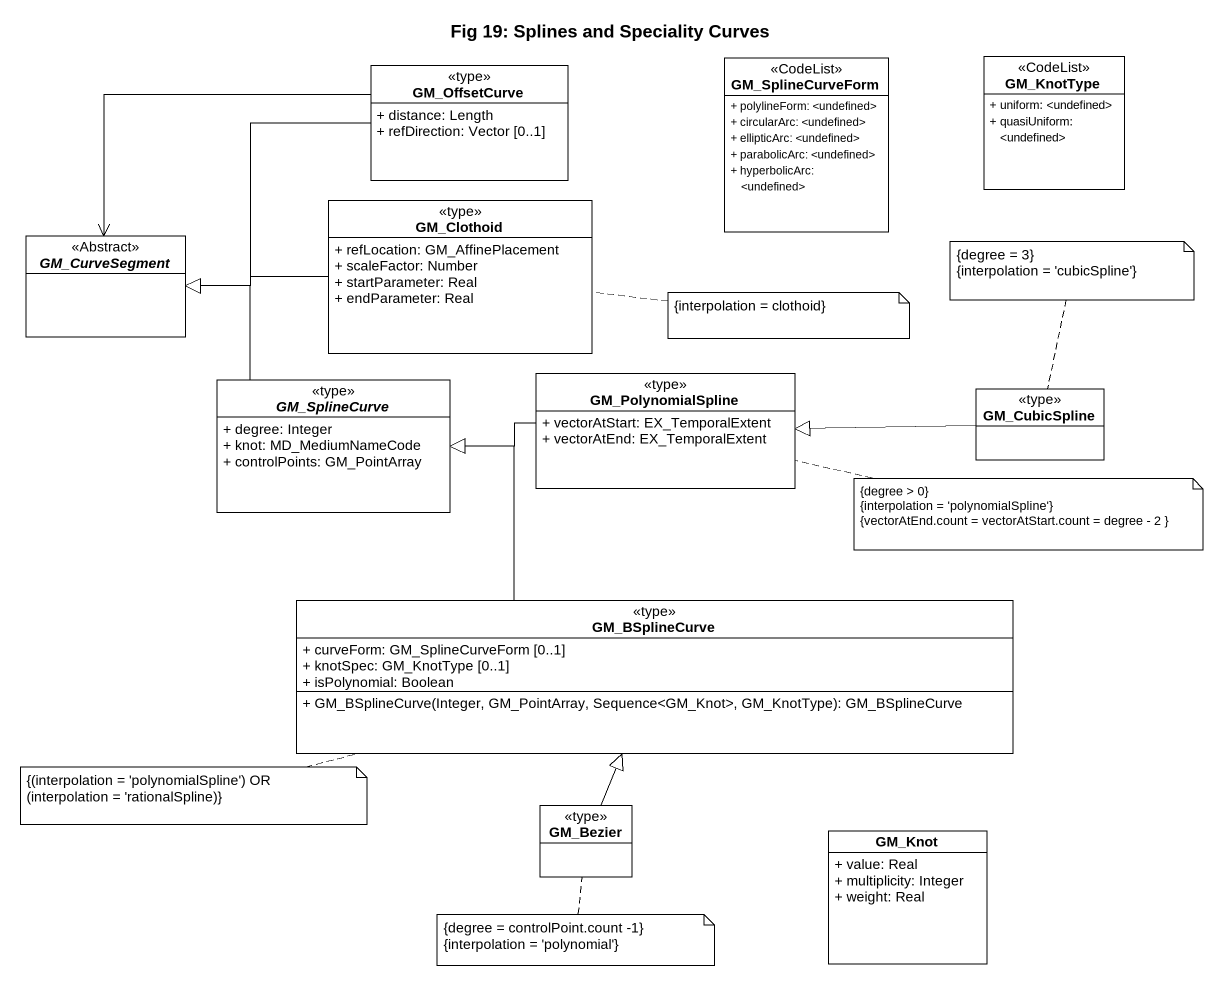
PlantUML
@startuml
title Fig 19: Splines and Speciality Curves
hide circle
hide empty members
skinparam classAttributeIconSize 0
class GM_OffsetCurve <<type>> {
  + distance: Length
  + refDirection: Vector [0..1]
}
class GM_SplineCurveForm <<CodeList>> {
  + polylineForm: <undefined>
  + circularArc: <undefined>
  + ellipticArc: <undefined>
  + parabolicArc: <undefined>
  + hyperbolicArc: <undefined>
}
class GM_KnotType <<CodeList>> {
  + uniform: <undefined>
  + quasiUniform: <undefined>
}
abstract class GM_CurveSegment <<Abstract>>
class GM_Clothoid <<type>> {
  + refLocation: GM_AffinePlacement
  + scaleFactor: Number
  + startParameter: Real
  + endParameter: Real
}
abstract class GM_SplineCurve <<type>> {
  + degree: Integer
  + knot: MD_MediumNameCode
  + controlPoints: GM_PointArray
}
class GM_PolynomialSpline <<type>> {
  + vectorAtStart: EX_TemporalExtent
  + vectorAtEnd: EX_TemporalExtent
}
class GM_CubicSpline <<type>>
class GM_BSplineCurve <<type>> {
  + curveForm: GM_SplineCurveForm [0..1]
  + knotSpec: GM_KnotType [0..1]
  + isPolynomial: Boolean
  + GM_BSplineCurve(Integer, GM_PointArray, Sequence<GM_Knot>, GM_KnotType): GM_BSplineCurve
}
class GM_Bezier <<type>>
class GM_Knot {
  + value: Real
  + multiplicity: Integer
  + weight: Real
}
GM_OffsetCurve -left-|> GM_CurveSegment
GM_OffsetCurve -left-> GM_CurveSegment
GM_Clothoid -left-|> GM_CurveSegment
GM_SplineCurve -up-|> GM_CurveSegment
GM_PolynomialSpline -left-|> GM_SplineCurve
GM_CubicSpline -left-|> GM_PolynomialSpline
GM_BSplineCurve -up-|> GM_SplineCurve
GM_Bezier -up-|> GM_BSplineCurve
note top of GM_CubicSpline
  {degree = 3}
  {interpolation = 'cubicSpline'}
end note
note right of GM_Clothoid : {interpolation = clothoid}
note right of GM_PolynomialSpline
  {degree > 0}
  {interpolation = 'polynomialSpline'}
  {vectorAtEnd.count = vectorAtStart.count = degree - 2 }
end note
note left of GM_BSplineCurve : {(interpolation = 'polynomialSpline') OR (interpolation = 'rationalSpline)}
note bottom of GM_Bezier
  {degree = controlPoint.count -1}
  {interpolation = 'polynomial'}
end note
@enduml
